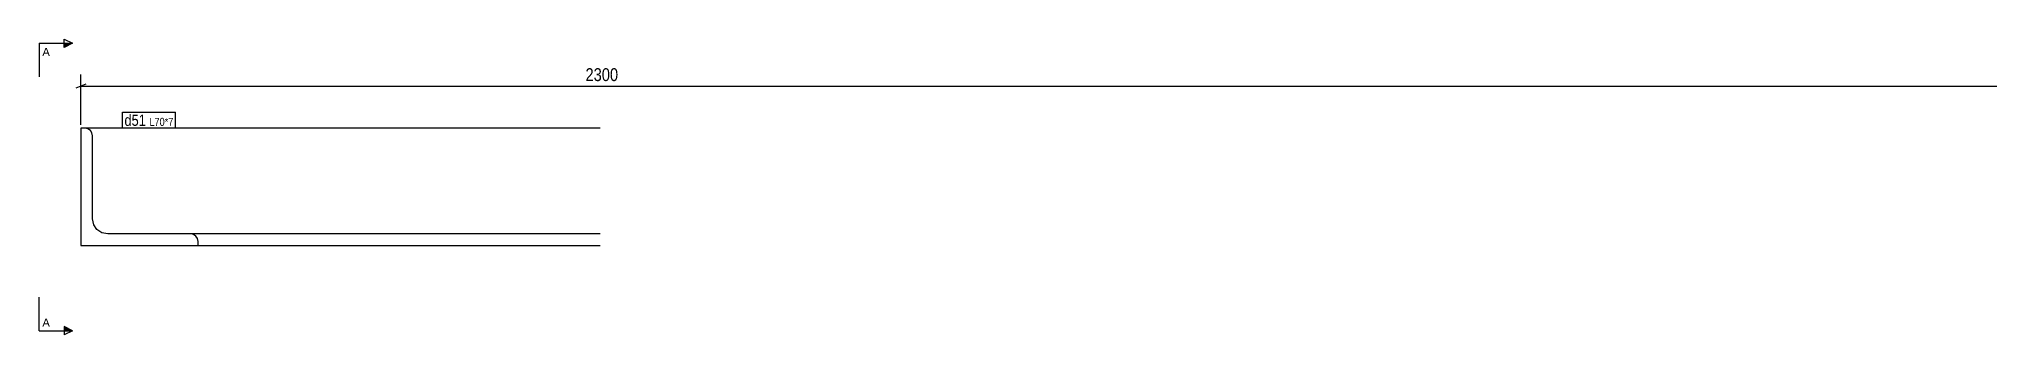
# Model space of a CAD drawing. Header units: millimetres. Extents: x 10 to 16158, y 4 to 182.
# Drawn here: x 13830 to 14994, y 6 to 182 of the extents above; entities that cross this region are included whole.
import ezdxf

# ---------------------------------------------------------------- set-up
doc = ezdxf.new("R2010")
doc.units = ezdxf.units.MM
for name, color, linetype in [('MÅLSÆTNING', 7, 'Continuous'), ('STÅL', 7, 'Continuous'), ('TEKST', 7, 'Continuous')]:
    doc.layers.add(name, color=color, linetype=linetype)
doc.styles.add('Arial', font='ARIAL.TTF', dxfattribs={"height": 0.2})
doc.styles.add('Arial Narrow', font='ARIALN.TTF', dxfattribs={"height": 0.2})

msp = doc.modelspace()

# ---------------------------------------------------------------- hatches: boundary and pattern name
at = {"layer": 'TEKST', "linetype": 'Continuous'}
for points in [[(13844.6, 177.3), (13844.6, 179.8), (13849.6, 179.8)], [(13844.6, 8.5), (13844.6, 11), (13849.6, 8.5)]]:
    msp.add_hatch(color=30, dxfattribs=at).paths.add_polyline_path(points)

# ---------------------------------------------------------------- linework, layer by layer
at = {"layer": 'MÅLSÆTNING', "color": 7, "linetype": 'Continuous'}
for p, q in [((13857.6, 155.4), (13851.6, 153)), ((13854.6, 131.2), (13854.6, 161.3)), ((13854.6, 154.2), (16154.6, 154.2))]:
    msp.add_line(p, q, dxfattribs=at)
at = {"layer": 'STÅL', "color": 2, "linetype": 'Continuous'}
for p, q in [((14164.6, 129.2), (13854.6, 129.2)), ((13854.6, 129.2), (13854.6, 59.2)), ((13858.8, 128.8), (13857.1, 129.2)), ((13860.3, 127.8), (13858.8, 128.8)), ((13861.2, 126.4), (13860.3, 127.8)), ((13861.6, 124.7), (13861.2, 126.4)), ((13861.6, 75.2), (13861.6, 124.7)), ((13862.3, 71.7), (13861.6, 75.2)), ((13864.2, 68.8), (13862.3, 71.7)), ((13854.6, 59.2), (14164.6, 59.2)), ((13867.1, 66.8), (13864.2, 68.8)), ((13870.6, 66.2), (13867.1, 66.8)), ((14164.6, 66.2), (13870.6, 66.2)), ((13921.8, 65.8), (13920.1, 66.2)), ((13923.3, 64.8), (13921.8, 65.8)), ((13924.2, 63.4), (13923.3, 64.8)), ((13924.6, 61.7), (13924.2, 63.4)), ((13924.6, 59.2), (13924.6, 61.7))]:
    msp.add_line(p, q, dxfattribs=at)
at = {"layer": 'TEKST', "color": 30, "linetype": 'Continuous'}
for p, q in [((13844.6, 177.3), (13844.6, 182.3)), ((13844.6, 182.3), (13849.6, 179.8)), ((13849.6, 179.8), (13844.6, 177.3)), ((13849.6, 8.5), (13844.6, 11)), ((13844.6, 11), (13844.6, 6)), ((13849.6, 8.5), (13844.6, 6))]:
    msp.add_line(p, q, dxfattribs=at)

# ---------------------------------------------------------------- wipeouts: each hides what was drawn before it
at = {"color": 0, "linetype": 'Continuous'}
for points in [[(13836, 172.3), (13836, 177.3), (13831.6, 177.3), (13831.6, 172.3)], [(13836, 11), (13836, 16), (13831.6, 16), (13831.6, 11)]]:
    msp.add_wipeout(points, dxfattribs=at).dxf.layer = 'TEKST'

# ---------------------------------------------------------------- next in the draw order: linework, layer by layer
at = {"layer": 'TEKST', "color": 30, "linetype": 'Continuous'}
for p, q in [((13829.6, 179.8), (13829.6, 159.8)), ((13829.6, 179.8), (13849.6, 179.8)), ((13829.6, 8.5), (13829.6, 28.5)), ((13829.6, 8.5), (13849.6, 8.5))]:
    msp.add_line(p, q, dxfattribs=at)

# ---------------------------------------------------------------- next in the draw order: texts
at = {"layer": 'TEKST', "color": 96, "linetype": 'Continuous', "style": 'Arial'}
for p in [(13831.6, 172.3), (13831.6, 11)]:
    msp.add_text('A', height=4.78, dxfattribs=at).set_placement(p)

# ---------------------------------------------------------------- next in the draw order: wipeouts: each hides what was drawn before it
at = {"color": 0}
for points, layer in [([(15854.9, 155.7), (15854.9, 166.9), (14154.2, 166.9), (14154.2, 155.7)], 'MÅLSÆTNING'), ([(13893.4, 130.6), (13893.4, 137.6), (13880.6, 137.6), (13880.6, 130.6)], 'TEKST')]:
    msp.add_wipeout(points, dxfattribs=at).dxf.layer = layer

# ---------------------------------------------------------------- next in the draw order: texts
at = {"layer": 'MÅLSÆTNING', "color": 3, "style": 'Arial Narrow'}
msp.add_text('2300', height=7.64, dxfattribs=at).set_placement((14155.8, 157.3))

# ---------------------------------------------------------------- next in the draw order: wipeouts: each hides what was drawn before it
at = {"color": 0}
msp.add_wipeout([(13893.4, 130.6), (13893.4, 137.6), (13880.6, 137.6), (13880.6, 130.6)], dxfattribs=at).dxf.layer = 'TEKST'

# ---------------------------------------------------------------- next in the draw order: linework, layer by layer
at = {"layer": 'TEKST', "color": 7, "linetype": 'Continuous'}
msp.add_line((13879.4, 129.4), (13879.4, 138.8), dxfattribs=at)

# ---------------------------------------------------------------- next in the draw order: wipeouts: each hides what was drawn before it
at = {"color": 0}
msp.add_wipeout([(13909.8, 130.6), (13909.8, 135.6), (13895.5, 135.6), (13895.5, 130.6)], dxfattribs=at).dxf.layer = 'TEKST'

# ---------------------------------------------------------------- next in the draw order: wipeouts: each hides what was drawn before it
msp.add_wipeout([(13909.8, 130.6), (13909.8, 135.6), (13895.5, 135.6), (13895.5, 130.6)], dxfattribs=at).dxf.layer = 'TEKST'

# ---------------------------------------------------------------- next in the draw order: linework, layer by layer
at = {"layer": 'TEKST', "color": 7, "linetype": 'Continuous'}
for p, q in [((13879.4, 138.8), (13911, 138.8)), ((13879.4, 129.4), (13911, 129.4)), ((13911, 129.4), (13911, 138.8))]:
    msp.add_line(p, q, dxfattribs=at)

# ---------------------------------------------------------------- next in the draw order: texts
at = {"layer": 'TEKST', "color": 3, "style": 'Arial Narrow'}
for s, height, p in [('d51', 6.68, (13880.6, 130.6)), ('L70*7', 4.77, (13895.5, 130.6))]:
    msp.add_text(s, height=height, dxfattribs=at).set_placement(p)

doc.saveas('drawing.dxf')
